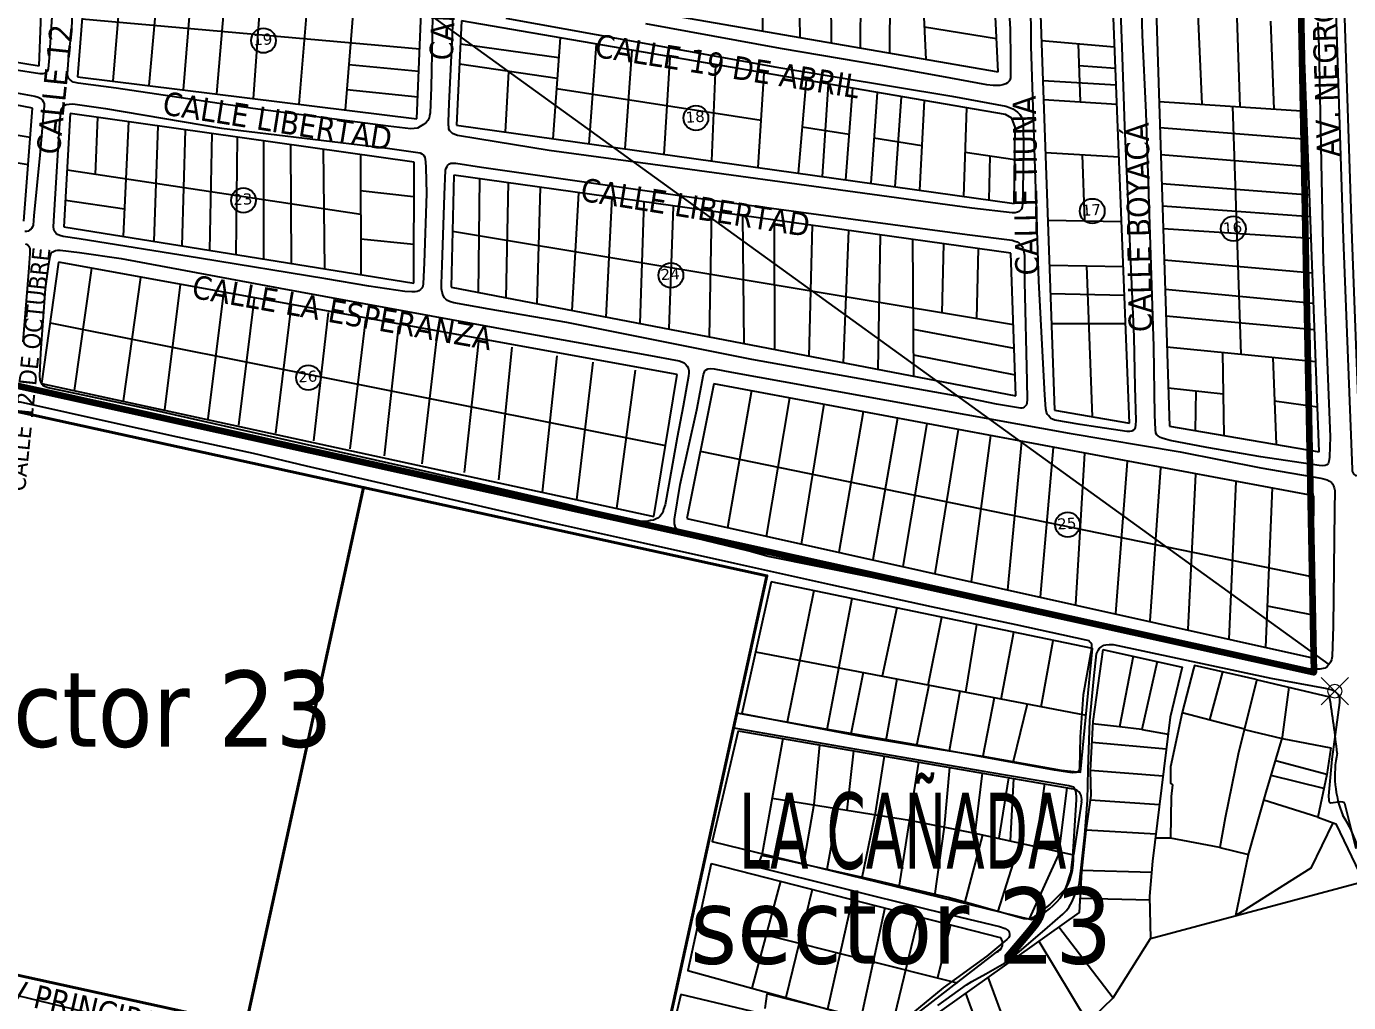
# Model space of a CAD drawing. Header units: metres. Extents: x 2 to 659295185, y -28 to 1124222152.
# Drawn here: x 657511.4 to 657991.6, y 1123243 to 1123597.7 of the extents above; entities that cross this region are included whole.
import ezdxf
from ezdxf.enums import TextEntityAlignment as Align

# ---------------------------------------------------------------- set-up
doc = ezdxf.new("R2010")
doc.units = ezdxf.units.M
doc.header["$MEASUREMENT"] = 0
doc.header["$PDMODE"] = 35
doc.header["$PDSIZE"] = 5
doc.linetypes.add('HIDDEN', pattern=[0.375, 0.25, -0.125])
for name, color, linetype in [('CALLES', 1, 'CONTINUOUS'), ('CURVAS', 2, 'CONTINUOUS'), ('MANZANA', 30, 'CONTINUOUS'), ('Numero de manzana', 6, 'CONTINUOUS'), ('Parcelas', 140, 'CONTINUOUS'), ('texto', 255, 'CONTINUOUS'), ('TEXTOS', 7, 'CONTINUOUS')]:
    doc.layers.add(name, color=color, linetype=linetype)
doc.styles.add('ROMAN', font='verdana.ttf')
doc.styles.get("Standard").update_dxf_attribs({"font": 'tahoma.ttf'})

msp = doc.modelspace()

# ---------------------------------------------------------------- linework, layer by layer
at = {"layer": 'CURVAS', "lineweight": 0}
msp.add_line((657979, 1123363), (657504, 1123468), dxfattribs=at)
at = {"layer": 'CURVAS', "lineweight": 211}
msp.add_lwpolyline([(657971, 1123772), (657979, 1123363), (657504, 1123468), (657209, 1123527), (657217, 1123883), (657420, 1123852), (657971, 1123772)], dxfattribs=at)
at = {"layer": 'MANZANA', "lineweight": -2}
for p, q in [((657522.524, 1123631.3981), (657519.6544, 1123586.2673)), ((657867.0766, 1123620.9802), (657868.7175, 1123596.6552)), ((657876.3037, 1123590.4964), (657876.213, 1123610.7423)), ((657916.7166, 1123594.4356), (657916.329, 1123607.7129)), ((657527.8261, 1123596.6951), (657528.1229, 1123603.3338)), ((657658.8525, 1123602.5839), (657658.7783, 1123593.8457)), ((657666.1171, 1123594.6556), (657666.414, 1123602.394)), ((657908.6686, 1123606.2332), (657909.2871, 1123590.0965)), ((657685.4866, 1123600.7143), (657783.9667, 1123582.898)), ((657785.2531, 1123589.6566), (657736.3387, 1123598.6148)), ((657980.4735, 1123599.1446), (657980.8363, 1123590.2964)), ((657526.7706, 1123587.1771), (657527.8261, 1123596.6951)), ((657658.7783, 1123593.8457), (657658.3166, 1123575.4895)), ((657664.9132, 1123569.6506), (657666.1171, 1123594.6556)), ((657868.7175, 1123596.6552), (657868.7588, 1123586.0373)), ((657918.0524, 1123566.3513), (657916.7166, 1123594.4356)), ((657821.6585, 1123583.5078), (657785.2531, 1123589.6566)), ((657879.0908, 1123505.1338), (657876.3037, 1123590.4964)), ((657909.2871, 1123590.0965), (657910.1859, 1123561.4523)), ((657980.8363, 1123590.2964), (657982.3947, 1123512.1124)), ((657519.6544, 1123586.2673), (657519.2339, 1123582.2781)), ((657526.2511, 1123580.3185), (657526.7706, 1123587.1771)), ((657843.914, 1123579.5186), (657821.6585, 1123583.5078)), ((657868.7588, 1123586.0373), (657868.7917, 1123578.9688)), ((657516.1747, 1123580.3885), (657506.8486, 1123581.8982)), ((657517.2714, 1123580.3885), (657516.1747, 1123580.3885)), ((657517.9228, 1123580.6184), (657517.2714, 1123580.3885)), ((657518.4753, 1123580.8384), (657517.9228, 1123580.6184)), ((657518.9041, 1123581.2883), (657518.4753, 1123580.8384)), ((657519.1267, 1123581.8382), (657518.9041, 1123581.2883)), ((657519.2339, 1123582.2781), (657519.1267, 1123581.8382)), ((657526.3666, 1123579.5486), (657526.2511, 1123580.3185)), ((657526.5892, 1123578.8888), (657526.3666, 1123579.5486)), ((657527.0262, 1123578.4489), (657526.5892, 1123578.8888)), ((657527.8013, 1123577.789), (657527.0262, 1123578.4489)), ((657783.9667, 1123582.898), (657847.4597, 1123572.3401)), ((657860.1501, 1123576.4893), (657843.914, 1123579.5186)), ((657868.7917, 1123578.9688), (657868.5773, 1123578.1889)), ((657528.3456, 1123577.4591), (657527.8013, 1123577.789)), ((657529.0052, 1123577.2391), (657528.3456, 1123577.4591)), ((657530.1019, 1123577.0191), (657529.0052, 1123577.2391)), ((657543.922, 1123575.1995), (657530.1019, 1123577.0191)), ((657593.5867, 1123567.791), (657543.922, 1123575.1995)), ((657658.3166, 1123575.4895), (657658.028, 1123566.3013)), ((657862.5579, 1123576.1693), (657860.1501, 1123576.4893)), ((657863.77, 1123576.1793), (657862.5579, 1123576.1693)), ((657864.9739, 1123576.1793), (657863.77, 1123576.1793)), ((657866.0624, 1123576.4093), (657864.9739, 1123576.1793)), ((657867.0519, 1123576.8592), (657866.0624, 1123576.4093)), ((657867.7033, 1123577.1891), (657867.0519, 1123576.8592)), ((657868.363, 1123577.749), (657867.7033, 1123577.1891)), ((657868.5773, 1123578.1889), (657868.363, 1123577.749)), ((657507.7639, 1123573.4899), (657514.4513, 1123572.3101)), ((657514.4513, 1123572.3101), (657515.6635, 1123571.9802)), ((657515.6635, 1123571.9802), (657516.5375, 1123571.5403)), ((657516.5375, 1123571.5403), (657517.09, 1123570.9904)), ((657517.09, 1123570.9904), (657517.4198, 1123570.4405)), ((657517.4198, 1123570.4405), (657517.7579, 1123569.5507)), ((657517.7579, 1123568.7808), (657517.5518, 1123566.2413)), ((657517.7579, 1123569.5507), (657517.7579, 1123568.7808)), ((657524.5525, 1123568.3709), (657525.0967, 1123568.9208)), ((657525.0967, 1123568.9208), (657525.7564, 1123569.2607)), ((657525.7564, 1123569.2607), (657526.8531, 1123569.4807)), ((657526.8531, 1123569.4807), (657528.2714, 1123569.4907)), ((657528.2714, 1123569.4907), (657540.1124, 1123567.881)), ((657664.6164, 1123563.012), (657664.9132, 1123569.6506)), ((657847.4597, 1123572.3401), (657867.0848, 1123568.6708)), ((657517.5518, 1123566.2413), (657516.1912, 1123550.8545)), ((657523.3816, 1123560.8424), (657523.9011, 1123566.8212)), ((657523.9011, 1123566.8212), (657524.1154, 1123567.811)), ((657524.1154, 1123567.811), (657524.5525, 1123568.3709)), ((657540.1124, 1123567.881), (657582.2239, 1123560.6625)), ((657642.7072, 1123561.4823), (657593.5867, 1123567.791)), ((657657.5992, 1123564.4217), (657657.1621, 1123563.5419)), ((657657.8136, 1123565.2016), (657657.5992, 1123564.4217)), ((657658.028, 1123566.3013), (657657.8136, 1123565.2016)), ((657867.0848, 1123568.6708), (657868.4042, 1123568.2309)), ((657868.4042, 1123568.2309), (657869.6081, 1123567.691)), ((657869.6081, 1123567.691), (657870.4904, 1123567.1412)), ((657870.4904, 1123567.1412), (657871.3727, 1123566.4813)), ((657871.3727, 1123566.4813), (657872.1396, 1123565.7114)), ((657872.1396, 1123565.7114), (657872.7992, 1123564.7117)), ((657872.7992, 1123564.7117), (657873.2445, 1123563.6119)), ((657920.8395, 1123481.4286), (657918.0524, 1123566.3513)), ((657521.4438, 1123528.9789), (657523.3816, 1123560.8424)), ((657582.2239, 1123560.6625), (657642.5258, 1123553.404)), ((657651.0355, 1123560.5225), (657642.7072, 1123561.4823)), ((657652.2476, 1123560.5325), (657651.0355, 1123560.5225)), ((657653.4515, 1123560.7525), (657652.2476, 1123560.5325)), ((657654.4328, 1123561.3123), (657653.4515, 1123560.7525)), ((657655.6367, 1123561.9822), (657654.4328, 1123561.3123)), ((657656.5107, 1123562.762), (657655.6367, 1123561.9822)), ((657657.1621, 1123563.5419), (657656.5107, 1123562.762)), ((657664.6246, 1123561.8022), (657664.6164, 1123563.012)), ((657664.7318, 1123561.1324), (657664.6246, 1123561.8022)), ((657664.8473, 1123560.3625), (657664.7318, 1123561.1324)), ((657665.1771, 1123559.7027), (657664.8473, 1123560.3625)), ((657665.6141, 1123559.2628), (657665.1771, 1123559.7027)), ((657666.1666, 1123558.8229), (657665.6141, 1123559.2628)), ((657873.2445, 1123563.6119), (657873.3599, 1123562.2821)), ((657873.3599, 1123562.2821), (657873.5084, 1123553.104)), ((657910.1859, 1123561.4523), (657913.5914, 1123484.9279)), ((657666.9335, 1123558.3829), (657666.1666, 1123558.8229)), ((657667.923, 1123558.053), (657666.9335, 1123558.3829)), ((657675.27, 1123556.8732), (657667.923, 1123558.053)), ((657701.2609, 1123552.5641), (657675.27, 1123556.8732)), ((657516.1912, 1123550.8545), (657514.0967, 1123528.839)), ((657642.5258, 1123553.404), (657654.3668, 1123551.8043)), ((657654.3668, 1123551.8043), (657655.0265, 1123551.3644)), ((657655.0265, 1123551.3644), (657655.6861, 1123550.8145)), ((657655.6861, 1123550.8145), (657656.016, 1123550.1446)), ((657656.016, 1123550.1446), (657656.2386, 1123549.3748)), ((657752.3522, 1123545.7055), (657701.2609, 1123552.5641)), ((657873.5084, 1123553.104), (657873.2527, 1123537.9471)), ((657656.2386, 1123549.3748), (657656.3541, 1123548.495)), ((657656.3541, 1123548.495), (657656.4695, 1123546.3954)), ((657656.4695, 1123546.3954), (657656.7334, 1123536.9873)), ((657663.1981, 1123536.4674), (657663.5939, 1123545.4256)), ((657663.5939, 1123545.4256), (657663.8165, 1123546.2054)), ((657663.8165, 1123546.2054), (657664.1381, 1123546.7553)), ((657664.1381, 1123546.7553), (657664.468, 1123547.3152)), ((657664.468, 1123547.3152), (657665.0122, 1123547.7551)), ((657665.0122, 1123547.7551), (657665.5564, 1123547.9751)), ((657665.5564, 1123547.9751), (657666.3233, 1123547.9851)), ((657666.3233, 1123547.9851), (657667.3128, 1123547.9851)), ((657667.3128, 1123547.9851), (657676.6306, 1123546.5953)), ((657676.6306, 1123546.5953), (657763.9128, 1123534.0379)), ((657854.7573, 1123531.6784), (657752.3522, 1123545.7055)), ((657656.7334, 1123536.9873), (657655.8593, 1123511.7724)), ((657662.324, 1123510.9126), (657663.1981, 1123536.4674)), ((657873.2527, 1123537.9471), (657873.162, 1123533.0881)), ((657763.9128, 1123534.0379), (657853.0504, 1123522.0503)), ((657869.4514, 1123529.9687), (657854.7573, 1123531.6784)), ((657871.9664, 1123530.4286), (657871.315, 1123530.1987)), ((657872.4034, 1123530.8685), (657871.9664, 1123530.4286)), ((657872.8404, 1123531.3184), (657872.4034, 1123530.8685)), ((657873.0548, 1123532.0883), (657872.8404, 1123531.3184)), ((657873.162, 1123533.0881), (657873.0548, 1123532.0883)), ((657513.7834, 1123525.5196), (657513.569, 1123524.8498)), ((657514.0967, 1123528.839), (657513.7834, 1123525.5196)), ((657521.2376, 1123524.8898), (657521.4438, 1123528.9789)), ((657870.5481, 1123529.9787), (657869.4514, 1123529.9687)), ((657871.315, 1123530.1987), (657870.5481, 1123529.9787)), ((657511.3839, 1123523.1901), (657510.8396, 1123523.1801)), ((657511.9363, 1123523.3001), (657511.3839, 1123523.1901)), ((657512.4806, 1123523.63), (657511.9363, 1123523.3001)), ((657512.9176, 1123523.86), (657512.4806, 1123523.63)), ((657513.2392, 1123524.2999), (657512.9176, 1123523.86)), ((657513.569, 1123524.8498), (657513.2392, 1123524.2999)), ((657521.3531, 1123523.9999), (657521.2376, 1123524.8898)), ((657521.4685, 1123523.4501), (657521.3531, 1123523.9999)), ((657521.7984, 1123522.9002), (657521.4685, 1123523.4501)), ((657522.1282, 1123522.4603), (657521.7984, 1123522.9002)), ((657522.6724, 1123522.1303), (657522.1282, 1123522.4603)), ((657523.5547, 1123521.6904), (657522.6724, 1123522.1303)), ((657524.7586, 1123521.3605), (657523.5547, 1123521.6904)), ((657530.5719, 1123520.5106), (657524.7586, 1123521.3605)), ((657853.0504, 1123522.0503), (657869.3854, 1123520.0207)), ((657511.0788, 1123518.651), (657511.7384, 1123518.4311)), ((657511.7384, 1123518.4311), (657511.9528, 1123518.1011)), ((657511.9528, 1123518.1011), (657512.2827, 1123517.8812)), ((657512.2827, 1123517.8812), (657512.5053, 1123517.4413)), ((657512.5053, 1123517.4413), (657512.6207, 1123516.8914)), ((657512.6207, 1123516.8914), (657512.629, 1123515.1217)), ((657520.7346, 1123515.7016), (657521.3861, 1123516.0416)), ((657521.3861, 1123516.0416), (657521.9385, 1123516.2615)), ((657521.9385, 1123516.2615), (657522.7054, 1123516.3815)), ((657522.7054, 1123516.3815), (657523.5795, 1123516.3815)), ((657523.5795, 1123516.3815), (657530.5967, 1123515.5317)), ((657574.2172, 1123513.5121), (657530.5719, 1123520.5106)), ((657869.3854, 1123520.0207), (657870.3749, 1123519.6908)), ((657870.3749, 1123519.6908), (657871.249, 1123519.3609)), ((657871.249, 1123519.3609), (657871.9087, 1123518.921)), ((657871.9087, 1123518.921), (657872.5683, 1123518.3711)), ((657872.5683, 1123518.3711), (657873.0136, 1123517.7112)), ((657873.0136, 1123517.7112), (657873.4506, 1123516.9414)), ((657873.4506, 1123516.9414), (657873.6733, 1123515.8316)), ((657512.629, 1123515.1217), (657512.1095, 1123508.3731)), ((657518.2691, 1123502.3144), (657519.4401, 1123511.3825)), ((657519.4401, 1123511.3825), (657519.976, 1123514.042)), ((657519.976, 1123514.042), (657520.1904, 1123514.8218)), ((657520.1904, 1123514.8218), (657520.4048, 1123515.3717)), ((657520.4048, 1123515.3717), (657520.7346, 1123515.7016)), ((657530.5967, 1123515.5317), (657545.7278, 1123513.3821)), ((657545.7278, 1123513.3821), (657603.5229, 1123502.5843)), ((657620.163, 1123505.9736), (657574.2172, 1123513.5121)), ((657655.8593, 1123511.7724), (657655.4553, 1123504.134)), ((657873.6733, 1123515.8316), (657873.9042, 1123514.5119)), ((657873.9042, 1123514.5119), (657873.9454, 1123504.8838)), ((657982.3947, 1123512.1124), (657984.8685, 1123448.5253)), ((657512.1095, 1123508.3731), (657510.0315, 1123483.1383)), ((657662.1344, 1123504.164), (657662.324, 1123510.9126)), ((657516.62, 1123479.0791), (657518.2691, 1123502.3144)), ((657603.5229, 1123502.5843), (657688.7272, 1123486.9175)), ((657635.7312, 1123503.2742), (657620.163, 1123505.9736)), ((657648.7844, 1123501.3446), (657635.7312, 1123503.2742)), ((657653.9298, 1123501.5845), (657653.2701, 1123501.3645)), ((657654.474, 1123502.0344), (657653.9298, 1123501.5845)), ((657655.0182, 1123502.5843), (657654.474, 1123502.0344)), ((657655.3481, 1123503.2542), (657655.0182, 1123502.5843)), ((657655.4553, 1123504.134), (657655.3481, 1123503.2542)), ((657662.1426, 1123502.2844), (657662.1344, 1123504.164)), ((657662.3735, 1123501.0746), (657662.1426, 1123502.2844)), ((657873.9454, 1123504.8838), (657874.7617, 1123468.8312)), ((657881.2512, 1123463.6622), (657879.0908, 1123505.1338)), ((657651.2993, 1123501.2446), (657648.7844, 1123501.3446)), ((657652.6187, 1123501.2446), (657651.2993, 1123501.2446)), ((657653.2701, 1123501.3645), (657652.6187, 1123501.2446)), ((657662.7034, 1123499.9648), (657662.3735, 1123501.0746)), ((657663.2558, 1123499.085), (657662.7034, 1123499.9648)), ((657663.6929, 1123498.5351), (657663.2558, 1123499.085)), ((657664.3525, 1123498.0952), (657663.6929, 1123498.5351)), ((657665.0122, 1123497.7653), (657664.3525, 1123498.0952)), ((657666.6614, 1123497.2154), (657665.0122, 1123497.7653)), ((657679.3847, 1123494.9559), (657666.6614, 1123497.2154)), ((657707.6762, 1123490.0968), (657679.3847, 1123494.9559)), ((657774.9046, 1123476.6896), (657707.6762, 1123490.0968)), ((657688.7272, 1123486.9175), (657736.6521, 1123478.3992)), ((657913.5914, 1123484.9279), (657914.0037, 1123466.5716)), ((657516.2242, 1123470.6708), (657516.62, 1123479.0791)), ((657736.6521, 1123478.3992), (657748.5014, 1123476.1297)), ((657921.2765, 1123456.4337), (657920.8395, 1123481.4286)), ((657748.5014, 1123476.1297), (657749.4826, 1123475.7998)), ((657749.4826, 1123475.7998), (657750.2495, 1123475.4698)), ((657750.2495, 1123475.4698), (657750.802, 1123474.9199)), ((657750.802, 1123474.9199), (657751.3544, 1123474.2601)), ((657751.3544, 1123474.2601), (657751.6843, 1123473.6002)), ((657751.6843, 1123473.6002), (657751.9069, 1123472.7104)), ((657751.9069, 1123472.7104), (657751.9151, 1123471.8306)), ((657757.8274, 1123472.5204), (657758.2644, 1123472.9603)), ((657758.2644, 1123472.9603), (657758.9159, 1123473.3003)), ((657758.9159, 1123473.3003), (657759.7982, 1123473.4102)), ((657759.7982, 1123473.4102), (657761.2247, 1123473.3103)), ((657761.2247, 1123473.3103), (657767.475, 1123472.1205)), ((657851.4507, 1123462.9824), (657774.9046, 1123476.6896)), ((657516.3396, 1123469.2311), (657516.2242, 1123470.6708)), ((657516.6694, 1123468.3513), (657516.3396, 1123469.2311)), ((657517.1065, 1123467.5814), (657516.6694, 1123468.3513)), ((657751.8079, 1123470.6108), (657749.8867, 1123459.763)), ((657751.9151, 1123471.8306), (657751.8079, 1123470.6108)), ((657754.8259, 1123458.3433), (657757.2832, 1123471.1907)), ((657757.2832, 1123471.1907), (657757.613, 1123472.1805)), ((657757.613, 1123472.1805), (657757.8274, 1123472.5204)), ((657767.475, 1123472.1205), (657890.0743, 1123449.875)), ((657874.7617, 1123468.8312), (657874.9019, 1123462.0825)), ((657499.4851, 1123463.4123), (657538.8673, 1123454.6241)), ((657517.4446, 1123467.1415), (657517.1065, 1123467.5814)), ((657517.8816, 1123466.8116), (657517.4446, 1123467.1415)), ((657519.2009, 1123466.3717), (657517.8816, 1123466.8116)), ((657529.7226, 1123464.2021), (657519.2009, 1123466.3717)), ((657556.4886, 1123458.4633), (657529.7226, 1123464.2021)), ((657881.5975, 1123458.6932), (657881.2512, 1123463.6622)), ((657914.0037, 1123466.5716), (657914.2758, 1123454.5241)), ((657656.4118, 1123436.0078), (657556.4886, 1123458.4633)), ((657749.8867, 1123459.763), (657747.7427, 1123448.3653)), ((657748.8065, 1123431.2188), (657754.8259, 1123458.3433)), ((657863.7288, 1123460.4929), (657851.4507, 1123462.9824)), ((657872.3952, 1123458.9832), (657863.7288, 1123460.4929)), ((657872.9394, 1123458.9832), (657872.3952, 1123458.9832)), ((657873.3764, 1123459.0932), (657872.9394, 1123458.9832)), ((657873.8217, 1123459.3131), (657873.3764, 1123459.0932)), ((657874.1433, 1123459.653), (657873.8217, 1123459.3131)), ((657874.5803, 1123460.2029), (657874.1433, 1123459.653)), ((657874.6875, 1123460.7628), (657874.5803, 1123460.2029)), ((657874.9019, 1123462.0825), (657874.6875, 1123460.7628)), ((657881.9356, 1123457.5835), (657881.5975, 1123458.6932)), ((657538.8673, 1123454.6241), (657566.2847, 1123448.5553)), ((657882.1583, 1123456.8136), (657881.9356, 1123457.5835)), ((657882.5953, 1123456.2637), (657882.1583, 1123456.8136)), ((657883.0406, 1123455.7038), (657882.5953, 1123456.2637)), ((657883.4776, 1123455.2639), (657883.0406, 1123455.7038)), ((657884.0301, 1123454.934), (657883.4776, 1123455.2639)), ((657884.9041, 1123454.6141), (657884.0301, 1123454.934)), ((657894.1147, 1123453.1044), (657884.9041, 1123454.6141)), ((657914.2758, 1123454.5241), (657914.1686, 1123452.8644)), ((657921.5157, 1123451.2348), (657921.2765, 1123456.4337)), ((657890.0743, 1123449.875), (657930.4294, 1123443.0864)), ((657900.4805, 1123452.0246), (657894.1147, 1123453.1044)), ((657911.1094, 1123450.5249), (657900.4805, 1123452.0246)), ((657912.0989, 1123450.5249), (657911.1094, 1123450.5249)), ((657912.8658, 1123450.6449), (657912.0989, 1123450.5249)), ((657913.5254, 1123450.9748), (657912.8658, 1123450.6449)), ((657913.847, 1123451.3147), (657913.5254, 1123450.9748)), ((657914.0614, 1123451.9746), (657913.847, 1123451.3147)), ((657914.1686, 1123452.8644), (657914.0614, 1123451.9746)), ((657921.6311, 1123449.905), (657921.5157, 1123451.2348)), ((657921.9692, 1123449.2452), (657921.6311, 1123449.905)), ((657922.5134, 1123448.8052), (657921.9692, 1123449.2452)), ((657923.2885, 1123448.3653), (657922.5134, 1123448.8052)), ((657566.2847, 1123448.5553), (657593.7021, 1123442.5865)), ((657747.7427, 1123448.3653), (657744.7495, 1123431.2088)), ((657923.9482, 1123448.0354), (657923.2885, 1123448.3653)), ((657925.0449, 1123447.7155), (657923.9482, 1123448.0354)), ((657926.793, 1123447.2756), (657925.0449, 1123447.7155)), ((657940.0688, 1123444.6761), (657926.793, 1123447.2756)), ((657959.6939, 1123441.3368), (657940.0688, 1123444.6761)), ((657984.8685, 1123448.5253), (657984.6788, 1123441.3368)), ((657593.7021, 1123442.5865), (657613.0139, 1123438.0274)), ((657930.4294, 1123443.0864), (657959.7104, 1123437.3576)), ((657980.9682, 1123438.1174), (657959.6939, 1123441.3368)), ((657984.3572, 1123439.2372), (657984.1429, 1123438.7973)), ((657984.5716, 1123440.237), (657984.3572, 1123439.2372)), ((657984.6788, 1123441.3368), (657984.5716, 1123440.237)), ((657613.0139, 1123438.0274), (657651.5137, 1123429.2392)), ((657703.4708, 1123425.0501), (657656.4118, 1123436.0078)), ((657959.7104, 1123437.3576), (657981.5372, 1123433.5883)), ((657982.2793, 1123438.0074), (657980.9682, 1123438.1174)), ((657983.0462, 1123438.1274), (657982.2793, 1123438.0074)), ((657983.7058, 1123438.3474), (657983.0462, 1123438.1274)), ((657984.1429, 1123438.7973), (657983.7058, 1123438.3474)), ((657744.7495, 1123431.2088), (657743.356, 1123423.9003)), ((657746.778, 1123418.6014), (657748.8065, 1123431.2188)), ((657981.5372, 1123433.5883), (657982.9637, 1123433.1484)), ((657982.9637, 1123433.1484), (657983.8378, 1123432.9285)), ((657983.8378, 1123432.9285), (657984.7201, 1123432.4886)), ((657984.7201, 1123432.4886), (657985.3797, 1123431.9387)), ((657985.3797, 1123431.9387), (657985.8168, 1123431.4988)), ((657985.8168, 1123431.4988), (657986.1548, 1123430.7289)), ((657986.1548, 1123430.7289), (657986.3692, 1123430.0691)), ((657986.3692, 1123430.0691), (657986.6001, 1123429.0693)), ((657651.5137, 1123429.2392), (657700.5435, 1123417.8515)), ((657728.1506, 1123419.0813), (657703.4708, 1123425.0501)), ((657986.6001, 1123429.0693), (657986.5177, 1123421.8807)), ((657741.9542, 1123420.2411), (657741.4099, 1123419.5812)), ((657742.4984, 1123421.1309), (657741.9542, 1123420.2411)), ((657742.82, 1123422.2407), (657742.4984, 1123421.1309)), ((657743.356, 1123423.9003), (657742.82, 1123422.2407)), ((657986.5177, 1123421.8807), (657986.0476, 1123379.7393)), ((657700.5435, 1123417.8515), (657735.4235, 1123410.0431)), ((657735.0606, 1123417.7816), (657728.1506, 1123419.0813)), ((657736.7016, 1123417.7916), (657735.0606, 1123417.7816)), ((657738.0126, 1123418.1215), (657736.7016, 1123417.7916)), ((657739.1093, 1123418.3514), (657738.0126, 1123418.1215)), ((657740.0988, 1123418.8014), (657739.1093, 1123418.3514)), ((657740.9729, 1123419.1313), (657740.0988, 1123418.8014)), ((657741.4099, 1123419.5812), (657740.9729, 1123419.1313)), ((657746.7862, 1123416.9517), (657746.778, 1123418.6014)), ((657747.1243, 1123415.622), (657746.7862, 1123416.9517)), ((657747.5613, 1123414.8522), (657747.1243, 1123415.622)), ((657748.221, 1123414.1923), (657747.5613, 1123414.8522)), ((657749.1033, 1123413.6424), (657748.221, 1123414.1923)), ((657750.4226, 1123412.9825), (657749.1033, 1123413.6424)), ((657752.0636, 1123412.4326), (657750.4226, 1123412.9825)), ((657757.4399, 1123411.0229), (657752.0636, 1123412.4326)), ((657773.8986, 1123407.0038), (657757.4399, 1123411.0229)), ((657735.4235, 1123410.0431), (657768.547, 1123402.6646)), ((657780.8086, 1123405.1541), (657773.8986, 1123407.0038)), ((657768.547, 1123402.6646), (657803.4269, 1123394.9662)), ((657818.0963, 1123397.5757), (657780.8086, 1123405.1541)), ((657855.0624, 1123389.5573), (657818.0963, 1123397.5757)), ((657803.4269, 1123394.9662), (657839.9478, 1123386.9478)), ((657839.9478, 1123386.9478), (657870.7707, 1123380.3392)), ((657956.511, 1123368.5516), (657855.0624, 1123389.5573)), ((657870.7707, 1123380.3392), (657896.1102, 1123374.8103)), ((657986.0476, 1123379.7393), (657985.6601, 1123368.7915)), ((657896.1102, 1123374.8103), (657897.2069, 1123374.5904)), ((657897.2069, 1123374.5904), (657897.6439, 1123374.1504)), ((657897.6439, 1123374.1504), (657897.9738, 1123373.7105)), ((657897.9738, 1123373.7105), (657898.1964, 1123373.2706)), ((657898.1964, 1123373.2706), (657898.1964, 1123372.7107)), ((657898.1964, 1123372.7107), (657898.2047, 1123371.611)), ((657901.1649, 1123371.8409), (657901.9235, 1123372.4008)), ((657901.9235, 1123372.4008), (657902.6904, 1123372.8507)), ((657902.6904, 1123372.8507), (657903.4573, 1123372.9607)), ((657903.4573, 1123372.9607), (657904.6612, 1123373.0807)), ((657904.6612, 1123373.0807), (657906.0877, 1123373.0807)), ((657906.0877, 1123373.0807), (657963.3386, 1123360.9531)), ((657897.8831, 1123369.6214), (657895.2114, 1123354.7844)), ((657898.2047, 1123371.611), (657897.8831, 1123369.6214)), ((657899.021, 1123360.6632), (657900.0765, 1123369.7413)), ((657900.0765, 1123369.7413), (657900.7279, 1123371.181)), ((657900.7279, 1123371.181), (657901.1649, 1123371.8409)), ((657977.0184, 1123364.3324), (657956.511, 1123368.5516)), ((657985.3385, 1123367.5718), (657985.0087, 1123366.682)), ((657985.6601, 1123368.7915), (657985.3385, 1123367.5718)), ((657979.4345, 1123364.1125), (657977.0184, 1123364.3324)), ((657981.1908, 1123364.1225), (657979.4345, 1123364.1125)), ((657982.3947, 1123364.3524), (657981.1908, 1123364.1225)), ((657983.1534, 1123364.5724), (657982.3947, 1123364.3524)), ((657983.813, 1123365.1323), (657983.1534, 1123364.5724)), ((657984.4644, 1123365.8021), (657983.813, 1123365.1323)), ((657985.0087, 1123366.682), (657984.4644, 1123365.8021)), ((657897.6604, 1123345.5063), (657899.021, 1123360.6632)), ((657963.3386, 1123360.9531), (657983.0791, 1123357.2739)), ((657895.2114, 1123354.7844), (657894.0735, 1123339.6275)), ((657983.0791, 1123357.2739), (657985.6024, 1123356.624)), ((657985.6024, 1123356.624), (657986.5919, 1123356.1841)), ((657986.5919, 1123356.1841), (657987.1443, 1123355.7442)), ((657987.1443, 1123355.7442), (657987.6886, 1123355.0843)), ((657987.6886, 1123355.0843), (657988.1338, 1123354.2045)), ((657988.1338, 1123354.2045), (657988.3565, 1123353.0947)), ((657988.3565, 1123353.0947), (657988.3647, 1123352.1049)), ((657796.2036, 1123343.2867), (657769.4331, 1123348.2246)), ((657988.3647, 1123352.1049), (657985.4952, 1123331.5191)), ((657836.4515, 1123336.2781), (657796.2036, 1123343.2867)), ((657896.976, 1123327.6999), (657897.6604, 1123345.5063)), ((657768.2612, 1123342.8757), (657815.639, 1123334.6385)), ((657894.0735, 1123339.6275), (657893.9003, 1123328.2398)), ((657815.639, 1123334.6385), (657859.1771, 1123327.09)), ((657884.8134, 1123327.42), (657836.4515, 1123336.2781)), ((657985.4952, 1123331.5191), (657984.349, 1123318.1318)), ((657859.1771, 1123327.09), (657889.9836, 1123321.9111)), ((657890.4041, 1123326.6701), (657884.8134, 1123327.42)), ((657891.2782, 1123326.5601), (657890.4041, 1123326.6701)), ((657891.9378, 1123326.5701), (657891.2782, 1123326.5601)), ((657892.5975, 1123326.6801), (657891.9378, 1123326.5701)), ((657893.1417, 1123326.9001), (657892.5975, 1123326.6801)), ((657893.5787, 1123327.24), (657893.1417, 1123326.9001)), ((657893.8014, 1123327.5699), (657893.5787, 1123327.24)), ((657893.9003, 1123328.2398), (657893.8014, 1123327.5699)), ((657896.8029, 1123316.6321), (657896.976, 1123327.6999)), ((657889.9836, 1123321.9111), (657891.1957, 1123321.5911)), ((657891.1957, 1123321.5911), (657891.6327, 1123321.3712)), ((657891.6327, 1123321.3712), (657891.9626, 1123320.9313)), ((657891.9626, 1123320.9313), (657892.1852, 1123320.4814)), ((657892.1852, 1123320.4814), (657892.4078, 1123319.8215)), ((657892.4078, 1123319.8215), (657892.5233, 1123319.0517)), ((657892.5233, 1123319.0517), (657892.6387, 1123317.9419)), ((657892.6387, 1123316.7321), (657891.3111, 1123296.0363)), ((657892.6387, 1123317.9419), (657892.6387, 1123316.7321)), ((657895.7639, 1123304.0247), (657896.8029, 1123316.6321)), ((657984.349, 1123318.1318), (657984.4644, 1123316.5822)), ((657984.4644, 1123316.5822), (657984.4644, 1123316.1422)), ((657984.4644, 1123316.1422), (657984.6871, 1123315.8123)), ((657984.6871, 1123315.8123), (657985.1241, 1123315.5924)), ((657985.1241, 1123315.5924), (657988.6286, 1123316.0423)), ((657988.6286, 1123316.0423), (657989.4037, 1123315.9423)), ((657989.4037, 1123315.9423), (657989.8407, 1123315.8323)), ((657989.8407, 1123315.8323), (657990.0634, 1123315.5024)), ((657990.0634, 1123315.5024), (657990.2778, 1123314.9525)), ((657990.2778, 1123314.9525), (657994.1863, 1123299.0357)), ((657894.1807, 1123289.8576), (657895.7639, 1123304.0247)), ((657778.3348, 1123296.4263), (657776.8176, 1123292.3271)), ((657788.0897, 1123294.5866), (657778.3348, 1123296.4263)), ((657891.3111, 1123296.0363), (657890.8906, 1123291.9472)), ((657776.8176, 1123292.3271), (657839.016, 1123276.8902)), ((657818.3684, 1123287.748), (657788.0897, 1123294.5866)), ((657890.6762, 1123290.5075), (657890.0248, 1123288.3979)), ((657890.8906, 1123291.9472), (657890.6762, 1123290.5075)), ((657846.1157, 1123281.2394), (657818.3684, 1123287.748)), ((657889.3816, 1123286.2983), (657888.9446, 1123284.9686)), ((657890.0248, 1123288.3979), (657889.3816, 1123286.2983)), ((657893.5458, 1123285.0986), (657893.8674, 1123286.5383)), ((657893.8674, 1123286.5383), (657894.1807, 1123289.8576)), ((657854.0152, 1123279.0598), (657846.1157, 1123281.2394)), ((657887.7489, 1123283.3089), (657883.057, 1123278.6399)), ((657888.5076, 1123284.0788), (657887.7489, 1123283.3089)), ((657888.9446, 1123284.9686), (657888.5076, 1123284.0788)), ((657891.0555, 1123279.5597), (657892.7871, 1123283.5489)), ((657892.7871, 1123283.5489), (657893.5458, 1123285.0986)), ((657839.016, 1123276.8902), (657864.7925, 1123270.7015)), ((657872.7745, 1123273.7309), (657854.0152, 1123279.0598)), ((657883.057, 1123278.6399), (657877.0541, 1123273.9708)), ((657887.7819, 1123275.1206), (657889.093, 1123276.4503)), ((657889.093, 1123276.4503), (657890.0743, 1123277.7801)), ((657890.0743, 1123277.7801), (657891.0555, 1123279.5597)), ((657873.6568, 1123273.5109), (657872.7745, 1123273.7309)), ((657874.6463, 1123273.4009), (657873.6568, 1123273.5109)), ((657875.5203, 1123273.4109), (657874.6463, 1123273.4009)), ((657876.1718, 1123273.6309), (657875.5203, 1123273.4109)), ((657877.0541, 1123273.9708), (657876.1718, 1123273.6309)), ((657882.216, 1123270.3416), (657887.7819, 1123275.1206)), ((657864.7925, 1123270.7015), (657866.8787, 1123269.9417)), ((657866.8787, 1123269.9417), (657867.5384, 1123269.5017)), ((657868.2063, 1123266.6323), (657867.4477, 1123265.9625)), ((657867.5384, 1123269.5017), (657868.0908, 1123269.0618)), ((657868.0908, 1123269.0618), (657868.3052, 1123268.6219)), ((657868.4207, 1123267.2922), (657868.2063, 1123266.6323)), ((657868.3052, 1123268.6219), (657868.4207, 1123267.9521)), ((657868.4207, 1123267.9521), (657868.4207, 1123267.2922)), ((657870.21, 1123260.0037), (657882.216, 1123270.3416)), ((657867.4477, 1123265.9625), (657860.2408, 1123259.8437)), ((657860.2408, 1123259.8437), (657844.4005, 1123248.386)), ((657859.8285, 1123253.425), (657866.6066, 1123257.3342)), ((657866.6066, 1123257.3342), (657868.0249, 1123258.334)), ((657868.0249, 1123258.334), (657870.21, 1123260.0037)), ((657854.7985, 1123250.7556), (657859.8285, 1123253.425)), ((657540.368, 1123237.7482), (657485.4177, 1123251.1055)), ((657844.4005, 1123248.386), (657829.2282, 1123235.9286)), ((657842.4545, 1123241.9573), (657852.836, 1123249.5258)), ((657852.836, 1123249.5258), (657854.7985, 1123250.7556)), ((657780.3056, 1123246.2165), (657779.5635, 1123240.9076)), ((657808.9434, 1123238.938), (657780.3056, 1123246.2165))]:
    msp.add_line(p, q, dxfattribs=at)
msp.add_lwpolyline([(657988.9584, 1123637.2269), (657992.768, 1123520.5606), (657995.9839, 1123436.9677), (658005.0791, 1123437.0076), (658005.3099, 1123434.7981), (657994.3512, 1123434.4182), (657993.4689, 1123435.188), (657993.2545, 1123435.6279), (657993.0319, 1123436.0678), (657993.0236, 1123436.8377), (657989.7006, 1123520.4407), (657989.7006, 1123520.4407), (657985.9982, 1123637.2169)], dxfattribs=at)
at = {"layer": 'MANZANA', "lineweight": 40}
for points in [[(657487.3065, 1123462.281), (657633.8308, 1123430.1777), (657591.0265, 1123234.8119), (657444.5021, 1123266.9152), (657487.3065, 1123462.281)], [(657633.8308, 1123430.1777), (657780.3551, 1123398.0744), (657737.5508, 1123202.7087), (657591.0265, 1123234.8119), (657633.8308, 1123430.1777)]]:
    msp.add_lwpolyline(points, dxfattribs=at)
at = {"layer": 'Numero de manzana', "lineweight": -2}
for centre in [(657597.4706, 1123592.524), (657754.5334, 1123564.404), (657590.2055, 1123534.4701), (657898.5009, 1123530.5852), (657949.7523, 1123524.1842), (657745.4544, 1123507.2556), (657613.8114, 1123470.0646), (657889.5316, 1123416.6517)]:
    msp.add_circle(centre, 4.5001, dxfattribs=at)
at = {"layer": 'Parcelas', "lineweight": -3}
for p, q in [((657481.6414, 1123729.6173), (657984.4644, 1123365.8021)), ((657515.9364, 1123583.297), (657519.4188, 1123669.1073)), ((657778.4342, 1123641.5903), (657778.7193, 1123596.0028)), ((657791.5426, 1123640.0262), (657792.3344, 1123593.6352)), ((657803.1927, 1123638.6361), (657803.6852, 1123591.6614)), ((657814.3685, 1123637.3026), (657814.2213, 1123589.8292)), ((657825.0406, 1123636.0292), (657824.824, 1123587.9855)), ((657835.701, 1123634.7572), (657838.1092, 1123585.6753)), ((657864.3226, 1123581.1169), (657861.7936, 1123631.6438)), ((657533.2063, 1123621.4013), (657529.8711, 1123579.3967)), ((657546.1919, 1123619.4004), (657542.7293, 1123577.8002)), ((657559.4802, 1123617.3529), (657555.8298, 1123576.1736)), ((657571.6416, 1123615.479), (657568.2708, 1123574.6289)), ((657583.9038, 1123613.5896), (657580.4154, 1123573.121)), ((657671.0938, 1123614.7184), (657864.3226, 1123581.1169)), ((657596.528, 1123611.6444), (657593.7129, 1123571.47)), ((657613.5982, 1123609.0141), (657610.3058, 1123569.4097)), ((657879.4203, 1123610.24), (657884.7835, 1123458.2015)), ((657630.3328, 1123606.4355), (657627.1861, 1123567.3139)), ((657653.1572, 1123564.0892), (657654.7795, 1123602.6686)), ((657912.0575, 1123453.5599), (657905.9748, 1123606.9537)), ((657921.7156, 1123603.7082), (657926.512, 1123452.4176)), ((657531.5387, 1123600.399), (657654.2276, 1123589.5435)), ((657669.4042, 1123599.665), (657667.6055, 1123561.7528)), ((657866.9715, 1123565.6329), (657669.4042, 1123599.665)), ((657936.8487, 1123602.1989), (657938.2831, 1123569.3648)), ((657952.2073, 1123568.4432), (657951.1148, 1123600.7761)), ((657963.1851, 1123599.5723), (657964.4178, 1123567.635)), ((657980.8637, 1123443.1164), (657975.1626, 1123598.3777)), ((657513.5271, 1123568.024), (657364.9834, 1123596.1421)), ((657705.2388, 1123593.4923), (657702.612, 1123556.8464)), ((657837.5267, 1123597.5474), (657863.7147, 1123593.2618)), ((657478.2079, 1123589.6749), (657515.9364, 1123583.297)), ((657704.7217, 1123586.2782), (657669.0042, 1123591.2336)), ((657718.2598, 1123591.2493), (657715.6953, 1123555.0127)), ((657731.2705, 1123589.0082), (657728.7589, 1123553.1817)), ((657880.0453, 1123592.5226), (657906.6369, 1123590.2572)), ((657893.3411, 1123591.3899), (657894.1316, 1123570.2745)), ((657628.5149, 1123583.8344), (657653.8847, 1123581.3906)), ((657704.1852, 1123578.7942), (657668.6561, 1123583.8979)), ((657745.0435, 1123586.6357), (657742.9064, 1123551.1988)), ((657761.6583, 1123583.7737), (657760.153, 1123548.7816)), ((657893.6392, 1123583.4263), (657906.9459, 1123582.4636)), ((657529.8711, 1123579.3967), (657653.1572, 1123564.0892)), ((657686.4207, 1123581.346), (657685.2093, 1123559.2855)), ((657777.1644, 1123546.3973), (657779.3164, 1123580.732)), ((657627.7796, 1123574.6927), (657653.4916, 1123572.0407)), ((657703.9254, 1123575.1693), (657778.2432, 1123563.6089)), ((657794.5525, 1123578.1075), (657791.6556, 1123544.3662)), ((657802.5681, 1123576.7267), (657800.3496, 1123543.1477)), ((657811.4631, 1123575.1945), (657808.9194, 1123541.9466)), ((657820.3308, 1123573.667), (657818.0549, 1123540.6662)), ((657880.555, 1123578.0736), (657907.1864, 1123576.399)), ((657829.1465, 1123572.1485), (657826.7707, 1123539.4446)), ((657837.4965, 1123570.7101), (657835.734, 1123538.1883)), ((657880.7983, 1123571.1745), (657907.465, 1123569.3745)), ((657922.7719, 1123570.3914), (657976.3204, 1123566.8473)), ((657510.375, 1123526.9495), (657513.5271, 1123568.024)), ((657527.2765, 1123566.0746), (657525.0074, 1123524.878)), ((657652.2203, 1123548.3341), (657527.2765, 1123566.0746)), ((657537.2238, 1123564.6622), (657536.3745, 1123543.926)), ((657852.8243, 1123568.0698), (657851.7762, 1123535.9398)), ((657869.2766, 1123564.3933), (657866.9715, 1123565.6329)), ((657870.4816, 1123561.0367), (657869.2766, 1123564.3933)), ((657952.6286, 1123478.5855), (657949.5461, 1123568.6193)), ((657489.9861, 1123561.1811), (657512.712, 1123557.4034)), ((657548.3792, 1123563.0783), (657546.5208, 1123521.4184)), ((657559.0554, 1123561.5624), (657557.643, 1123519.6299)), ((657568.9835, 1123560.1527), (657567.8492, 1123517.9887)), ((657667.6055, 1123561.7528), (657870.1218, 1123533.3686)), ((657793.1043, 1123561.2395), (657810.1912, 1123558.5706)), ((657870.1218, 1123533.3686), (657870.4816, 1123561.0367)), ((657923.0714, 1123560.9447), (657976.6906, 1123556.7638)), ((657578.6608, 1123558.7787), (657577.9069, 1123516.3713)), ((657587.9106, 1123557.4653), (657587.3978, 1123514.8451)), ((657597.4548, 1123556.1101), (657597.5055, 1123513.2197)), ((657607.3389, 1123554.7067), (657607.4936, 1123511.6135)), ((657819.1928, 1123557.1666), (657836.6153, 1123554.4492)), ((657489.2576, 1123551.1903), (657511.951, 1123547.4868)), ((657619.1854, 1123553.0246), (657619.6677, 1123509.6558)), ((657632.7345, 1123551.1008), (657632.8305, 1123507.5392)), ((657852.3003, 1123552.0048), (657870.3291, 1123549.3108)), ((657861.3147, 1123550.6578), (657860.966, 1123534.6518)), ((657881.4809, 1123551.8249), (657908.2211, 1123550.3061)), ((657894.851, 1123551.0655), (657895.7108, 1123527.0545)), ((657923.3815, 1123551.1637), (657977.0554, 1123546.8312)), ((657632.7825, 1123529.32), (657526.142, 1123545.4763)), ((657652.0872, 1123504.4425), (657652.2203, 1123548.3341)), ((657666.6027, 1123543.6081), (657665.5889, 1123502.9037)), ((657868.9336, 1123515.2556), (657666.6027, 1123543.6081)), ((657675.9885, 1123542.4322), (657675.5034, 1123500.8665)), ((657686.3359, 1123540.93), (657685.4752, 1123498.9858)), ((657923.7148, 1123540.649), (657977.4366, 1123536.4478)), ((657632.5815, 1123538.0611), (657652.0169, 1123535.9278)), ((657698.0096, 1123539.2071), (657696.784, 1123496.8994)), ((657711.8949, 1123537.2613), (657709.4794, 1123494.4558)), ((657724.049, 1123535.5582), (657721.7739, 1123492.0894)), ((657546.9605, 1123531.2758), (657525.535, 1123534.4575)), ((657735.6016, 1123533.8174), (657734.1862, 1123489.7867)), ((657746.2332, 1123532.2425), (657744.6757, 1123487.8453)), ((657923.9754, 1123532.43), (657977.7221, 1123528.6748)), ((657760.2419, 1123530.2914), (657759.3085, 1123485.0279)), ((657771.5103, 1123528.8088), (657771.9137, 1123482.5359)), ((657782.9381, 1123527.3061), (657783.0343, 1123480.2982)), ((657882.3452, 1123527.322), (657909.1538, 1123526.7855)), ((657525.0074, 1123524.878), (657652.0872, 1123504.4425)), ((657666.0958, 1123523.2559), (657869.8439, 1123489.3349)), ((657796.7901, 1123525.4217), (657795.6116, 1123477.769)), ((657809.9056, 1123523.5271), (657808.0628, 1123475.4808)), ((657821.46, 1123521.7674), (657820.6596, 1123473.146)), ((657924.2335, 1123524.288), (657978.0132, 1123520.747)), ((657632.802, 1123520.4578), (657652.1301, 1123518.5902)), ((657833.1909, 1123520.2642), (657833.593, 1123470.5668)), ((657844.421, 1123518.6905), (657843.8634, 1123493.6602)), ((657857.0261, 1123516.9242), (657856.4808, 1123491.5596)), ((657523.0042, 1123512.0341), (657516.888, 1123467.9663)), ((657747.7554, 1123471.1891), (657523.0042, 1123512.0341)), ((657870.7541, 1123463.4142), (657868.9336, 1123515.2556)), ((657924.5941, 1123512.9131), (657978.4753, 1123508.1627)), ((657535.0346, 1123509.8477), (657528.6945, 1123465.399)), ((657552.7634, 1123506.514), (657546.5535, 1123461.6314)), ((657882.9247, 1123510.8941), (657909.8, 1123510.4898)), ((657896.3624, 1123510.692), (657898.4205, 1123455.8807)), ((657567.2365, 1123503.8146), (657561.529, 1123458.456)), ((657665.5889, 1123502.9037), (657870.7541, 1123463.4142)), ((657924.9325, 1123502.24), (657978.8826, 1123497.0699)), ((657582.9692, 1123500.8404), (657577.2397, 1123455.1573)), ((657594.1101, 1123498.7663), (657588.4266, 1123452.7771)), ((657883.2849, 1123500.685), (657910.2163, 1123499.9901)), ((657607.4818, 1123496.2417), (657601.8563, 1123449.955)), ((657621.0124, 1123493.695), (657615.5886, 1123447.0628)), ((657925.2416, 1123492.4897), (657979.2317, 1123487.5619)), ((657519.9461, 1123490.0002), (657743.4858, 1123445.405)), ((657634.5669, 1123491.1373), (657628.8649, 1123444.2679)), ((657646.5399, 1123488.8925), (657641.3494, 1123441.6336)), ((657833.4543, 1123487.714), (657870.1429, 1123480.8199)), ((657883.6722, 1123489.7052), (657910.6208, 1123489.7909)), ((657660.5144, 1123486.2388), (657655.0223, 1123438.7717)), ((657675.5779, 1123483.3848), (657670.3689, 1123435.559)), ((657687.7207, 1123481.1161), (657682.8564, 1123432.9141)), ((657704.0442, 1123478.0459), (657698.7514, 1123428.42)), ((657833.5297, 1123478.3935), (657870.4841, 1123471.1022)), ((657925.5979, 1123481.2502), (657979.6592, 1123475.9208)), ((657945.8326, 1123479.2555), (657946.3501, 1123449.0227)), ((657711.2526, 1123425.7016), (657717.223, 1123475.65)), ((657725.8372, 1123422.5301), (657732.6168, 1123472.7599)), ((657964.1489, 1123477.4498), (657965.2555, 1123445.7874)), ((657516.888, 1123467.9663), (657739.2161, 1123419.6209)), ((657739.2161, 1123419.6209), (657747.7554, 1123471.1891)), ((657761.0151, 1123467.7974), (657751.1825, 1123418.9521)), ((657979.0106, 1123427.1701), (657761.0151, 1123467.7974)), ((657774.6714, 1123465.3784), (657765.9874, 1123415.5363)), ((657926.0692, 1123466.3866), (657946.0913, 1123464.1391)), ((657936.0802, 1123465.2628), (657935.9289, 1123450.8061)), ((657788.5501, 1123462.7627), (657780.0673, 1123412.4202)), ((657801.0105, 1123460.4122), (657792.7224, 1123409.6219)), ((657964.7022, 1123461.6186), (657980.2635, 1123459.4617)), ((657815.3291, 1123457.6902), (657806.4562, 1123406.5929)), ((657827.8018, 1123455.3505), (657818.8442, 1123403.8716)), ((657884.7835, 1123458.2015), (657912.0575, 1123453.5599)), ((657838.4253, 1123453.3706), (657829.7519, 1123401.4405)), ((657849.7378, 1123451.2623), (657841.3008, 1123398.8665)), ((657861.54, 1123449.012), (657854.4618, 1123395.9558)), ((657926.512, 1123452.4176), (657980.8637, 1123443.1164)), ((657872.8432, 1123446.9035), (657867.6979, 1123393.0336)), ((657884.3584, 1123444.7311), (657879.6021, 1123390.4049)), ((657756.0988, 1123443.3747), (657978.7817, 1123397.7229)), ((657895.6641, 1123442.6439), (657892.3993, 1123387.6565)), ((657911.1232, 1123439.6103), (657906.9232, 1123384.4375)), ((657923.3242, 1123437.2925), (657919.3861, 1123381.6991)), ((657935.9986, 1123435.0237), (657933.2305, 1123378.5313)), ((657950.694, 1123432.3677), (657948.1398, 1123375.1181)), ((657963.7983, 1123430.0051), (657961.4037, 1123372.0978)), ((657978.5528, 1123368.2756), (657979.0106, 1123427.1701)), ((657751.1825, 1123418.9521), (657978.5528, 1123368.2756)), ((657962.025, 1123387.123), (657978.6747, 1123383.9575))]:
    msp.add_line(p, q, dxfattribs=at)
at = {"layer": 'Parcelas'}
for points in [[(657781.8472, 1123395.9462), (657771.1686, 1123348.0259), (657815.4849, 1123339.6165), (657835.1068, 1123336.2794), (657858.7333, 1123332.5419), (657887.1651, 1123327.4696), (657894.2397, 1123326.8022), (657898.6446, 1123371.6524), (657781.8472, 1123395.9462)], [(657797.3544, 1123392.7207), (657787.6275, 1123344.9027)], [(657811.1932, 1123389.8423), (657802.0805, 1123342.1601)], [(657827.4947, 1123386.4516), (657822.2492, 1123361.5781)], [(657838.8617, 1123358.3949), (657843.8228, 1123383.0553)], [(657852.5429, 1123355.7733), (657856.6114, 1123380.3953)], [(657865.3722, 1123353.315), (657870.0663, 1123377.5967)], [(657879.9, 1123350.5312), (657884.2889, 1123374.6384)], [(657902.3795, 1123371.2791), (657898.6672, 1123345.1165), (657897.7833, 1123327.2623), (657897.9601, 1123318.2468), (657896.1924, 1123305.519), (657894.6014, 1123290.67), (657893.7175, 1123275.8209), (657832.9071, 1123232.5112), (657830.4323, 1123228.6221), (657811.5174, 1123180.5395), (657806.5677, 1123170.2865), (657729.6708, 1123186.373), (657720.8321, 1123146.2452), (657771.036, 1123134.9316), (657766.7934, 1123114.4258), (657791.1883, 1123109.1226), (657801.0877, 1123150.311), (657829.7252, 1123146.9523), (657849.8775, 1123192.5601), (657854.6504, 1123209.7073), (657884.702, 1123224.026), (657906.0917, 1123244.7086), (657919.7034, 1123266.2751)], [(657776.1567, 1123370.4103), (657896.2623, 1123347.3958)], [(657913.3988, 1123368.8454), (657908.3411, 1123343.218), (657898.6285, 1123344.3337)], [(657902.3795, 1123371.2791), (657931.1937, 1123364.9152), (657926.7744, 1123346.7075), (657925.3602, 1123334.8636), (657920.4105, 1123294.3822), (657919.3498, 1123281.6545), (657919.7034, 1123266.2751)], [(657815.3126, 1123362.9073), (657810.8042, 1123340.5047)], [(657922.0317, 1123366.9387), (657916.5092, 1123342.2621), (657908.3411, 1123343.218)], [(657935.2448, 1123364.2704), (657931.1986, 1123348.3818), (657926.9551, 1123328.6445), (657926.9551, 1123322.7233), (657927.6459, 1123322.1311), (657927.1525, 1123317.8876), (657926.9551, 1123302.7885), (657921.4382, 1123302.7874)], [(657958.0321, 1123360.4554), (657935.6395, 1123365.5534), (657935.2448, 1123364.2704)], [(657941.1752, 1123345.7562), (657945.8929, 1123363.219)], [(657827.4981, 1123360.5723), (657823.4893, 1123338.2552)], [(657839.1439, 1123358.3408), (657834.632, 1123336.3602)], [(657958.2761, 1123360.3972), (657951.6682, 1123333.9115), (657946.8172, 1123310.1093), (657944.8121, 1123299.4372), (657926.9551, 1123302.7885)], [(657955.2256, 1123296.7853), (657961.6935, 1123319.4233), (657967.6441, 1123339.4093), (657970.0543, 1123357.5914)], [(657958.0321, 1123360.4554), (657984.6869, 1123354.1057)], [(657850.4034, 1123356.1833), (657846.5055, 1123334.4763), (657846.4849, 1123334.4795)], [(657862.8518, 1123353.7979), (657858.7333, 1123332.5419)], [(657874.9086, 1123351.4876), (657869.7336, 1123330.5794)], [(657931.1986, 1123348.3818), (657953.7947, 1123342.435)], [(657769.8338, 1123341.7522), (657760.49, 1123301.5739), (657876.353, 1123273.2756)], [(657769.8338, 1123341.7522), (657891.57, 1123320.662)], [(657786.1381, 1123338.9276), (657778.5754, 1123297.1567)], [(657916.5092, 1123342.2621), (657926.0455, 1123340.6034)], [(657953.7567, 1123342.2828), (657967.5327, 1123339.0352)], [(657967.5045, 1123338.9404), (657985.1077, 1123335.5285)], [(657799.4168, 1123336.6271), (657797.3312, 1123315.0557), (657793.6405, 1123293.4772)], [(657811.8057, 1123334.4808), (657809.3447, 1123312.92)], [(657898.2974, 1123337.6464), (657925.4052, 1123335.2405)], [(657985.1077, 1123335.5285), (657983.6847, 1123325.8912), (657980.386, 1123310.3681), (657960.8808, 1123316.5786)], [(657822.961, 1123332.5482), (657819.5232, 1123311.0718)], [(657835.4173, 1123330.3902), (657828.2662, 1123285.0203)], [(657983.6847, 1123325.8912), (657965.0826, 1123330.8062)], [(657846.595, 1123328.4537), (657844.6504, 1123306.8481), (657841.1898, 1123281.8638)], [(657858.5104, 1123326.3894), (657855.7967, 1123304.644)], [(657868.0207, 1123324.7418), (657864.6212, 1123302.7085)], [(657869.9024, 1123324.4158), (657868.6374, 1123301.8277)], [(657897.7938, 1123327.4745), (657924.2003, 1123325.378)], [(657982.6142, 1123320.8538), (657963.5057, 1123325.5097)], [(657881.1699, 1123322.4637), (657877.8998, 1123299.7961)], [(657889.2374, 1123321.0661), (657886.4014, 1123297.9315)], [(657782.2126, 1123317.2461), (657809.3447, 1123312.92), (657832.1702, 1123309.3159), (657855.7967, 1123304.644), (657891.7035, 1123296.7685)], [(657894.6401, 1123315.9901), (657891.7035, 1123296.7685)], [(657897.7473, 1123316.7142), (657922.9262, 1123314.9577)], [(657806.0281, 1123313.4488), (657802.0967, 1123291.4119), (657802.0351, 1123291.4269)], [(657819.5716, 1123311.3052), (657814.805, 1123288.3081)], [(657980.386, 1123310.3681), (657986.9834, 1123307.9749), (657996.9965, 1123287.0828)], [(657896.236, 1123305.833), (657921.6274, 1123304.3348)], [(657985.9287, 1123308.3575), (657977.9282, 1123291.8696), (657950.7095, 1123274.6221), (657955.2256, 1123296.7853)], [(657858.6264, 1123304.0234), (657852.0394, 1123279.2139)], [(657872.1039, 1123301.0673), (657864.1794, 1123276.2489)], [(657886.6964, 1123297.8668), (657875.5972, 1123273.4602)], [(657944.8121, 1123299.4372), (657955.2256, 1123296.7853)], [(657760.0264, 1123293.5316), (657751.617, 1123254.6881), (657827.8357, 1123233.5979), (657865.3443, 1123262.5636)], [(657760.0264, 1123293.5316), (657865.0774, 1123266.7016)], [(657894.6523, 1123291.1454), (657920.0828, 1123290.4505)], [(657785.214, 1123287.0987), (657774.8037, 1123248.2722)], [(657919.7034, 1123266.2751), (657996.9965, 1123287.0828)], [(657796.82, 1123284.1346), (657787.1581, 1123244.8537)], [(657894.0213, 1123280.9241), (657919.3788, 1123280.3955), (657919.2048, 1123280.3991)], [(657811.3134, 1123280.4329), (657802.3907, 1123240.6387)], [(657823.17, 1123277.4047), (657814.4418, 1123237.3041)], [(657835.4025, 1123274.2806), (657825.7489, 1123234.1753)], [(657846.9765, 1123271.3246), (657842.2542, 1123252.0281)], [(657779.9902, 1123267.6159), (657849.3886, 1123250.242), (657849.4532, 1123250.2918)], [(657886.3657, 1123270.5849), (657906.0917, 1123244.7086)], [(657879.0859, 1123265.4001), (657896.8531, 1123235.7754)], [(657860.591, 1123252.2279), (657873.0616, 1123218.4797)], [(657749.0808, 1123246.0118), (657737.2009, 1123195.5553), (657806.4784, 1123180.4717), (657811.6843, 1123189.8155), (657824.899, 1123226.6568), (657825.2995, 1123227.8581), (657749.0808, 1123246.0118)], [(657852.511, 1123246.4733), (657864.2571, 1123214.2846)]]:
    msp.add_lwpolyline(points, dxfattribs=at)
for centre, radius, start, end in [((657636.0038, 1123296.5398), 353.403, 6.032112, 9.374684), ((658025.1941, 1123325.6801), 38.582, 168.036786, 202.396992), ((657890.742, 1123316.7731), 3.976, 348.641816, 77.979445), ((657952.0371, 1123286.1385), 44.9692, 1.203165, 33.531802), ((657867.9166, 1123295.5496), 23.8181, 290.744459, 2.93361), ((657862.5968, 1123264.464), 3.3407, 290.023911, 42.053027)]:
    msp.add_arc(centre, radius, start, end, dxfattribs=at)
at = {"layer": 'texto', "lineweight": 0}
msp.add_point((657986.5919, 1123356.1841), dxfattribs=at)

# ---------------------------------------------------------------- texts
at = {"layer": 'CALLES', "color": 0}
for s, height, rotation, p in [('CALLE 12 DE OCTUBRE', 8.5, 84, (657525.2598, 1123609.0676)), ('AV. NEGRO PRIMERO', 8.5, 91.841747, (657982.642, 1123602.9691)), ('CALLE BRION', 8.5, 87, (657663.636, 1123618.689)), ('CALLE 19 DE ABRIL', 8.5, 351, (657765.9774, 1123583.2587)), ('CALLE LIBERTAD', 8.5, 350.93466, (657602.5542, 1123563.3537)), ('CALLE TIUNA', 8.5, 90.940391, (657874.2816, 1123539.8616)), ('CALLE BOYACÁ', 8.5, 90.940391, (657914.3046, 1123524.6833)), ('CALLE LIBERTAD', 8.5, 350.93466, (657754.3594, 1123531.9705)), ('CALLE 12 DE OCTUBRE', 6.5, 84, (657512.2598, 1123473.0676)), ('CALLE LA ESPERANZA', 8.5, 350, (657626.0783, 1123493.7463)), ('AV PRINCIPAL', 8.5, 347, (657531.3951, 1123241.5465))]:
    msp.add_text(s, height=height, rotation=rotation, dxfattribs=at).set_placement(p, align=Align.MIDDLE)
at = {"layer": 'Numero de manzana', "lineweight": -2, "style": 'ROMAN'}
for s, p in [('19', (657593.823, 1123590.7474)), ('18', (657750.8857, 1123562.6274)), ('23', (657586.5578, 1123532.6935)), ('17', (657894.8533, 1123528.8086)), ('16', (657946.1047, 1123522.4076)), ('24', (657741.8068, 1123505.479)), ('26', (657610.1638, 1123468.288)), ('25', (657885.884, 1123414.8751))]:
    msp.add_text(s, height=4, rotation=3.491535, dxfattribs=at).set_placement(p)
at = {"layer": 'TEXTOS', "color": 0, "width": 0.625}
msp.add_text('LA CAÑADA', height=27.69936, dxfattribs=at).set_placement((657770.1109, 1123291.659))
at = {"layer": 'TEXTOS', "linetype": 'HIDDEN', "lineweight": 40, "char_height": 27.69936, "width": 372.724773, "attachment_point": 1}
for insert in [(657469.3169, 1123363.67), (657752.4915, 1123284.8849)]:
    msp.add_mtext('sector 23', dxfattribs=dict(at, insert=insert))

doc.saveas('drawing.dxf')
